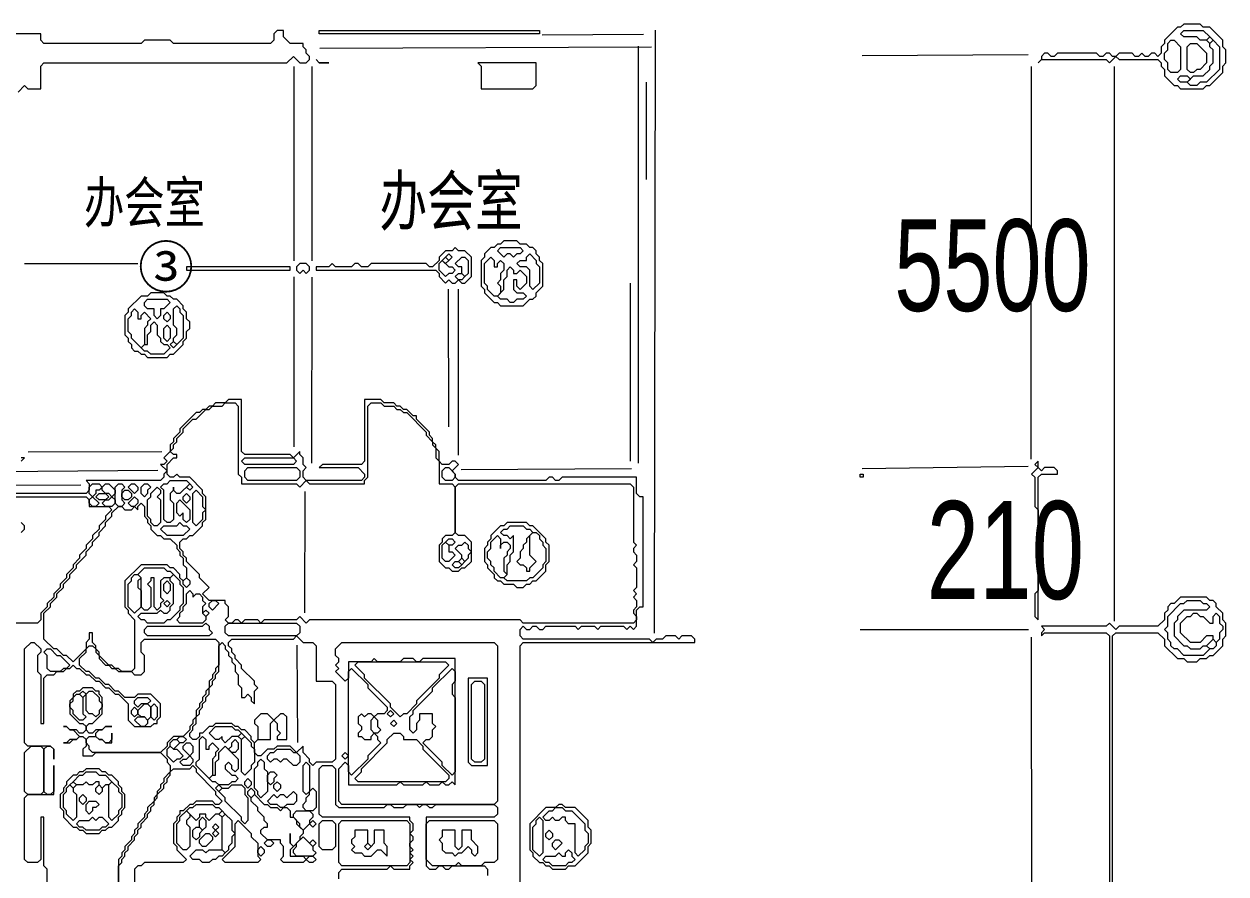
# Model space of a CAD drawing. Extents: x 10 to 1971, y 11 to 1392.
# Drawn here: x 1276.8 to 1648, y 744.5 to 1007 of the extents above; entities that cross this region are included whole.
import ezdxf

# ---------------------------------------------------------------- set-up
doc = ezdxf.new("R2010")
doc.units = 0
for name, color, linetype, lineweight in [('OCR_TEXT', 6, 'Continuous', 0), ('TRACE_CURVE', 6, 'Continuous', 0), ('TRACE_STRAIGHT', 5, 'Continuous', 0), ('TRACE_TEXT_SYMBOL', 6, 'Continuous', 0)]:
    doc.layers.add(name, color=color, linetype=linetype, lineweight=lineweight)
doc.styles.add('wqy-unicode', font='wqy-unicode.lff')

msp = doc.modelspace()

# ---------------------------------------------------------------- linework, layer by layer
at = {"layer": 'TRACE_CURVE', "color": 6}
for points in [[(1382, 891), (1382, 872), (1381, 871), (1369, 871), (1368, 870), (1380, 870), (1382, 868), (1382, 867), (1381, 866), (1364, 866), (1363, 867), (1363, 869), (1364, 870), (1363, 871), (1363, 873), (1362, 874), (1362, 875), (1360, 873), (1359, 874), (1345, 874), (1344, 875), (1344, 891), (1340, 891), (1339, 890), (1336, 890), (1335, 889), (1334, 889), (1333, 888), (1332, 888), (1331, 887), (1330, 887), (1325, 882), (1325, 881), (1323, 879), (1323, 878), (1322, 877), (1322, 875), (1320, 873), (1321, 872), (1320, 871), (1319, 871), (1321, 869), (1320, 868), (1320, 867), (1319, 866), (1296, 866), (1297, 865), (1297, 863), (1296, 862), (1265, 862)], [(1470, 817), (1431, 817), (1430, 818), (1430, 820), (1431, 821), (1432, 820), (1433, 820), (1434, 821), (1435, 821), (1436, 820), (1437, 820), (1438, 821), (1447, 821), (1448, 820), (1449, 821), (1453, 821), (1454, 820), (1455, 821), (1462, 821), (1463, 820), (1464, 821), (1465, 820), (1466, 821), (1466, 826), (1467, 827), (1468, 827), (1468, 861), (1467, 861), (1466, 862), (1466, 867), (1443, 867), (1442, 866), (1441, 866), (1440, 867), (1439, 867), (1438, 866), (1411, 866), (1410, 867), (1410, 868), (1409, 869), (1411, 871), (1410, 872), (1409, 872), (1408, 871), (1406, 871), (1405, 872), (1405, 875), (1404, 876), (1404, 877), (1403, 878), (1403, 879), (1402, 880), (1402, 881), (1398, 885), (1398, 886), (1397, 886), (1395, 888), (1394, 888), (1393, 889), (1392, 889), (1391, 890), (1388, 890), (1387, 891), (1382, 891)], [(1322, 875), (1323, 876), (1323, 877), (1324, 878), (1324, 879), (1326, 881), (1326, 882), (1329, 885), (1330, 885), (1333, 888), (1334, 888), (1335, 889), (1338, 889)], [(1338, 889), (1339, 890), (1342, 890), (1343, 889), (1343, 868), (1344, 867), (1344, 865), (1361, 865), (1362, 864), (1364, 866), (1365, 865), (1382, 865), (1382, 866), (1383, 867), (1383, 889), (1384, 890), (1387, 890), (1388, 889), (1391, 889), (1392, 888), (1393, 888), (1394, 887), (1395, 887), (1401, 881), (1401, 880), (1403, 878), (1403, 877), (1404, 876), (1404, 873), (1405, 872), (1405, 865), (1409, 865), (1410, 864), (1410, 850), (1409, 849), (1407, 849), (1406, 848), (1406, 847), (1405, 846), (1405, 841), (1407, 839), (1408, 839), (1409, 838), (1411, 838), (1412, 839), (1413, 839), (1415, 841), (1415, 847), (1413, 849), (1411, 849), (1410, 850), (1410, 864), (1411, 865), (1464, 865), (1465, 864), (1465, 847), (1466, 846), (1465, 845), (1465, 844), (1466, 843), (1466, 841), (1465, 840), (1466, 839), (1466, 833)], [(1276, 872), (1277, 873), (1276, 873)], [(1466, 833), (1465, 832), (1466, 831), (1465, 830), (1466, 829), (1466, 827), (1465, 826), (1465, 825), (1466, 824), (1466, 823), (1465, 822), (1431, 822), (1430, 823), (1365, 823), (1364, 822), (1362, 824), (1361, 823), (1351, 823), (1350, 822), (1349, 823), (1345, 823), (1344, 822), (1343, 823), (1342, 823), (1341, 822), (1340, 822), (1339, 823), (1340, 824), (1340, 827), (1339, 828), (1339, 829), (1334, 829), (1332, 831), (1334, 833), (1331, 836), (1331, 837), (1327, 841), (1327, 842), (1326, 843), (1326, 844), (1325, 845), (1325, 847), (1326, 848), (1327, 848), (1328, 849), (1329, 849), (1332, 852), (1332, 853), (1333, 854), (1333, 861), (1332, 862), (1332, 863), (1328, 867), (1325, 867), (1324, 868), (1323, 867), (1322, 867), (1321, 868), (1321, 871), (1323, 873), (1324, 873), (1324, 874), (1323, 874), (1322, 875)], [(1274, 861), (1296, 861), (1297, 860), (1297, 858), (1303, 858), (1304, 857), (1302, 855), (1302, 854), (1300, 852), (1300, 851), (1298, 849), (1298, 848), (1296, 846), (1296, 845), (1294, 843), (1294, 842), (1292, 840), (1292, 839), (1290, 837), (1290, 836), (1288, 834), (1288, 833), (1286, 831), (1286, 830), (1284, 828), (1284, 827), (1282, 825), (1282, 823), (1281, 822), (1274, 822)], [(1312, 858), (1313, 859), (1314, 858), (1314, 855), (1315, 854), (1315, 853), (1316, 852), (1316, 851), (1318, 849), (1319, 849), (1320, 848), (1322, 848), (1324, 846), (1324, 845), (1325, 844), (1325, 843), (1326, 842), (1326, 840), (1327, 839), (1327, 836), (1326, 835), (1325, 836), (1325, 837), (1323, 839), (1322, 839), (1321, 840), (1313, 840), (1308, 835), (1308, 827), (1309, 826), (1309, 825), (1311, 823), (1311, 808), (1310, 807), (1307, 807), (1306, 808), (1305, 808), (1304, 809), (1303, 809), (1300, 812), (1300, 813), (1299, 814), (1299, 815), (1298, 816), (1298, 819), (1297, 819), (1297, 817), (1296, 816), (1296, 814), (1292, 810), (1290, 812), (1289, 812), (1287, 814), (1286, 814), (1283, 817), (1283, 825), (1285, 827), (1285, 828), (1287, 830), (1287, 831), (1289, 833), (1289, 834), (1291, 836), (1291, 837)], [(1291, 837), (1293, 839), (1293, 840), (1296, 843), (1296, 844), (1298, 846), (1298, 847), (1300, 849), (1300, 850), (1302, 852), (1302, 853), (1304, 855), (1304, 856), (1306, 858), (1307, 858), (1308, 857), (1310, 857), (1311, 858), (1312, 857), (1312, 858)], [(1276, 850), (1277, 851), (1277, 852), (1276, 853)], [(1634, 830), (1632, 828), (1631, 828), (1630, 827), (1630, 826), (1629, 825), (1629, 823), (1627, 821), (1615, 821), (1614, 820), (1612, 822), (1611, 821), (1591, 821), (1592, 820), (1591, 819), (1591, 818), (1592, 819), (1611, 819), (1612, 818), (1612, 632)], [(1613, 632), (1613, 818), (1614, 819), (1627, 819), (1629, 817), (1629, 815), (1633, 811), (1635, 811), (1636, 810), (1639, 810), (1640, 811), (1642, 811), (1643, 812), (1644, 812), (1647, 815), (1647, 817), (1648, 818), (1648, 822), (1647, 823), (1647, 825), (1645, 827), (1645, 828), (1644, 829), (1643, 829), (1642, 830), (1634, 830)], [(1313, 816), (1314, 817), (1336, 817), (1337, 816), (1337, 809), (1336, 808), (1336, 807), (1335, 806), (1335, 805), (1334, 804), (1334, 802), (1333, 801), (1333, 800), (1332, 799), (1332, 798), (1331, 797), (1331, 796), (1330, 795), (1330, 793), (1329, 792), (1329, 791), (1328, 790), (1328, 789), (1326, 787), (1323, 787), (1321, 785), (1321, 784), (1319, 782), (1298, 782), (1297, 783), (1297, 784), (1296, 785), (1296, 786), (1297, 787), (1299, 787), (1300, 786), (1301, 786), (1302, 785), (1304, 785), (1304, 788), (1304, 786), (1303, 785), (1302, 785), (1301, 786), (1300, 786), (1299, 787), (1299, 788), (1300, 789), (1301, 789), (1302, 790), (1304, 790), (1302, 790), (1301, 789), (1299, 789), (1298, 788), (1297, 788), (1296, 789), (1296, 790), (1297, 791), (1298, 791), (1301, 794), (1301, 799), (1300, 800), (1300, 801)], [(1360, 817), (1361, 818), (1363, 816), (1366, 816), (1367, 815), (1367, 804), (1372, 804), (1373, 803), (1373, 780), (1372, 779), (1367, 779), (1366, 778), (1365, 779), (1365, 780), (1363, 782), (1363, 784), (1361, 782), (1359, 784), (1355, 784), (1354, 783), (1352, 783), (1350, 781), (1349, 781), (1348, 782), (1348, 785), (1349, 786), (1353, 786), (1353, 791), (1354, 792), (1355, 791), (1355, 789), (1356, 788), (1355, 787), (1355, 786), (1358, 786), (1358, 793), (1357, 794), (1356, 794), (1354, 792), (1352, 794), (1350, 794), (1348, 792), (1348, 791), (1349, 790), (1349, 786), (1348, 785), (1347, 786), (1347, 787), (1345, 789), (1344, 789), (1343, 790), (1342, 790), (1341, 791), (1336, 791), (1335, 790), (1334, 790), (1332, 788), (1331, 788), (1331, 787), (1330, 786), (1329, 786), (1328, 787), (1328, 788), (1329, 789)], [(1329, 789), (1329, 790), (1330, 791), (1330, 793), (1331, 794), (1331, 795), (1332, 796), (1332, 797), (1333, 798), (1333, 799), (1334, 800), (1334, 802), (1335, 803), (1335, 804), (1336, 805), (1336, 806), (1337, 807), (1337, 815), (1338, 816), (1339, 815), (1339, 814), (1340, 813), (1340, 812), (1341, 811), (1341, 810), (1342, 809), (1342, 807), (1343, 806), (1343, 803), (1344, 802), (1344, 799), (1345, 799), (1346, 800), (1347, 799), (1347, 798), (1348, 797), (1348, 801), (1349, 802), (1348, 803), (1348, 804), (1344, 808), (1344, 809), (1342, 811), (1342, 812), (1341, 813), (1341, 814), (1340, 815), (1340, 816), (1341, 817), (1360, 817)], [(1430, 691), (1430, 815), (1431, 816), (1484, 816), (1484, 817), (1483, 818), (1480, 818), (1479, 817), (1478, 818), (1475, 818), (1474, 817), (1472, 817), (1471, 816), (1470, 817)], [(1284, 737), (1284, 746), (1283, 747), (1283, 762), (1282, 762), (1282, 749), (1281, 748), (1278, 748), (1277, 749), (1277, 768), (1278, 769), (1286, 769), (1286, 778), (1286, 770), (1285, 769), (1284, 769), (1283, 770), (1283, 783), (1284, 784), (1285, 784), (1286, 783), (1286, 780), (1286, 783), (1285, 784), (1278, 784), (1277, 785), (1277, 814), (1279, 816), (1280, 816), (1282, 814), (1282, 813), (1281, 812), (1281, 807), (1282, 806), (1282, 791), (1283, 791), (1283, 805), (1284, 806), (1286, 806)], [(1286, 806), (1287, 807), (1289, 807), (1290, 808), (1291, 808), (1292, 809), (1293, 808), (1294, 808), (1296, 806), (1297, 806), (1299, 804), (1300, 804), (1302, 802), (1303, 802), (1305, 800), (1306, 800), (1309, 797), (1309, 792), (1311, 790), (1316, 790), (1317, 791), (1318, 791), (1318, 792), (1319, 793), (1319, 797), (1316, 800), (1312, 800), (1311, 799), (1308, 799), (1306, 801), (1305, 801), (1303, 803), (1302, 803), (1300, 805), (1299, 805), (1297, 807), (1296, 807), (1294, 809), (1294, 811), (1296, 813), (1296, 814), (1297, 815), (1298, 815), (1299, 814), (1299, 813), (1300, 812), (1300, 811), (1302, 809), (1303, 809), (1304, 808), (1305, 808), (1306, 807), (1310, 807), (1311, 806), (1313, 806), (1314, 807), (1314, 812), (1313, 813), (1313, 816)], [(1300, 801), (1299, 801), (1298, 802), (1295, 802), (1294, 801), (1293, 801), (1292, 800), (1292, 799), (1291, 798), (1291, 794), (1294, 791), (1295, 791), (1296, 790), (1296, 789), (1295, 788), (1294, 788), (1293, 789), (1291, 789), (1290, 790), (1289, 790), (1290, 790), (1291, 789), (1292, 789), (1294, 787), (1293, 786), (1291, 786), (1290, 785), (1289, 785), (1291, 785), (1292, 786), (1293, 786), (1294, 787), (1295, 787), (1296, 786), (1296, 784), (1295, 783), (1295, 781), (1298, 781), (1299, 782), (1319, 782), (1321, 780), (1321, 779), (1322, 778), (1322, 776), (1320, 774), (1320, 773), (1319, 772), (1319, 771), (1318, 770), (1318, 769), (1317, 768), (1317, 767), (1315, 765), (1315, 764), (1314, 763), (1314, 762), (1312, 760), (1312, 759), (1311, 758), (1311, 757), (1310, 756), (1310, 755), (1308, 753), (1308, 752)], [(1306, 733), (1306, 747), (1307, 748), (1307, 749), (1308, 750), (1308, 751), (1309, 752), (1309, 753), (1311, 755), (1311, 756), (1312, 757), (1312, 758), (1313, 759), (1313, 760), (1315, 762), (1315, 763), (1316, 764), (1316, 765), (1317, 766), (1317, 767), (1318, 768), (1318, 769), (1320, 771), (1320, 772), (1321, 773), (1321, 774), (1322, 775), (1322, 776), (1323, 777), (1328, 777), (1329, 778), (1330, 777), (1330, 776), (1336, 770), (1336, 769), (1338, 767), (1337, 766), (1336, 766), (1335, 767), (1330, 767), (1329, 766), (1328, 766), (1326, 764), (1325, 764), (1325, 763), (1324, 762), (1324, 761), (1323, 760), (1323, 754), (1324, 753), (1324, 752), (1327, 749), (1326, 748), (1314, 748), (1313, 747), (1312, 747), (1311, 746), (1311, 733)], [(1368, 777), (1369, 778), (1372, 778), (1373, 777), (1373, 766), (1374, 765), (1388, 765), (1389, 766), (1390, 766), (1391, 765), (1394, 765), (1395, 766), (1398, 766), (1399, 765), (1400, 766), (1401, 766), (1402, 765), (1403, 765), (1404, 766), (1422, 766), (1423, 765), (1423, 763), (1422, 762), (1401, 762), (1401, 747), (1402, 746), (1404, 746), (1405, 747), (1406, 747), (1407, 746), (1408, 746), (1409, 747), (1419, 747), (1420, 746), (1420, 744)], [(1396, 757), (1397, 758), (1397, 760), (1396, 761), (1396, 762), (1369, 762), (1368, 763), (1368, 777)], [(1374, 743), (1374, 745), (1375, 746), (1389, 746), (1390, 747), (1391, 746), (1396, 746), (1396, 747), (1397, 748), (1396, 749), (1397, 750), (1396, 751), (1397, 752), (1396, 753), (1396, 754), (1397, 755), (1397, 756), (1396, 757)], [(1308, 752), (1307, 751), (1307, 750), (1306, 749), (1306, 734)]]:
    msp.add_lwpolyline(points, dxfattribs=at)
for points in [[(1344, 872), (1345, 873), (1360, 873), (1361, 872), (1360, 871), (1345, 871)], [(1345, 869), (1346, 870), (1361, 870), (1362, 869), (1362, 867), (1361, 866), (1346, 866), (1345, 867)], [(1406, 869), (1407, 870), (1408, 870), (1410, 868), (1410, 867), (1409, 866), (1407, 866), (1406, 867)], [(1297, 864), (1298, 865), (1300, 865), (1301, 864), (1300, 863), (1299, 863), (1299, 862), (1298, 861), (1297, 862)], [(1301, 864), (1302, 865), (1303, 865), (1305, 863), (1305, 862), (1304, 861), (1303, 862), (1302, 862), (1301, 863)], [(1305, 864), (1306, 865), (1307, 865), (1308, 864), (1307, 863), (1307, 860), (1308, 859), (1307, 858), (1306, 858), (1305, 859)], [(1309, 864), (1310, 865), (1311, 865), (1312, 864), (1312, 863), (1311, 862)], [(1313, 864), (1314, 865), (1315, 865), (1316, 864), (1315, 863), (1315, 862), (1314, 861), (1313, 862)], [(1321, 865), (1322, 866), (1327, 866), (1328, 865), (1325, 862), (1324, 862), (1323, 863), (1323, 864), (1323, 863), (1322, 862), (1322, 860), (1323, 859), (1323, 854), (1322, 853), (1321, 853), (1320, 854), (1320, 863), (1319, 864), (1320, 865)], [(1327, 864), (1328, 865), (1329, 864), (1328, 863)], [(1299, 861), (1300, 862), (1302, 862), (1303, 861), (1302, 860), (1300, 860)], [(1307, 862), (1308, 863), (1309, 863), (1310, 862), (1310, 861), (1309, 860), (1308, 860), (1307, 861)], [(1318, 864), (1319, 863), (1319, 862), (1318, 861), (1319, 860), (1319, 853), (1318, 852), (1317, 852), (1316, 853), (1316, 854), (1315, 855), (1315, 860), (1316, 861), (1316, 862)], [(1326, 861), (1327, 862), (1328, 861), (1328, 860), (1327, 859), (1326, 860)], [(1329, 862), (1330, 863), (1332, 861), (1332, 858), (1333, 857), (1332, 856), (1332, 854), (1330, 852), (1329, 853)], [(1297, 860), (1298, 861), (1300, 859), (1299, 858), (1298, 858), (1297, 859)], [(1303, 860), (1304, 861), (1305, 860), (1305, 859), (1304, 858), (1302, 858), (1301, 859), (1302, 860)], [(1311, 861), (1312, 860), (1312, 859), (1311, 858), (1310, 858), (1309, 859)], [(1324, 859), (1325, 860), (1328, 857), (1328, 854), (1327, 853), (1326, 854), (1326, 856), (1325, 855), (1324, 856)], [(1324, 852), (1325, 853), (1326, 852), (1327, 852), (1328, 851), (1326, 849), (1321, 849), (1319, 851), (1320, 852)], [(1406, 846), (1407, 847), (1408, 846), (1408, 844), (1409, 844), (1410, 843), (1408, 841), (1407, 841), (1406, 842)], [(1407, 847), (1408, 848), (1409, 848), (1410, 847), (1409, 846), (1408, 846)], [(1412, 846), (1413, 847), (1414, 846), (1414, 845), (1415, 844), (1414, 843), (1414, 842), (1413, 841), (1412, 842), (1412, 843), (1410, 845), (1411, 846)], [(1314, 839), (1320, 839), (1321, 838), (1322, 838), (1323, 837), (1322, 836), (1320, 836), (1319, 835), (1319, 830), (1320, 829), (1319, 828), (1319, 827), (1318, 826), (1317, 827), (1317, 836), (1316, 836), (1316, 835), (1315, 834), (1316, 833), (1316, 827), (1315, 826), (1314, 826), (1313, 827), (1313, 836), (1312, 837)], [(1409, 840), (1410, 841), (1411, 841), (1412, 840), (1411, 839), (1410, 839)], [(1411, 841), (1412, 842), (1413, 841), (1412, 840)], [(1310, 836), (1311, 837), (1312, 837), (1313, 836), (1312, 835), (1312, 833), (1313, 832), (1313, 827), (1311, 825), (1309, 827), (1309, 834), (1310, 835)], [(1322, 836), (1323, 837), (1325, 835), (1325, 834), (1326, 833), (1326, 828), (1325, 827), (1325, 826), (1322, 823), (1321, 823), (1320, 822), (1315, 822), (1314, 823), (1313, 823), (1312, 824), (1313, 825), (1318, 825), (1319, 826), (1320, 825), (1321, 825), (1322, 826), (1322, 827), (1323, 828), (1323, 834), (1322, 835)], [(1326, 835), (1327, 836), (1328, 835), (1328, 834), (1327, 833), (1326, 834)], [(1320, 834), (1321, 835), (1322, 834), (1322, 832), (1321, 831), (1320, 832)], [(1327, 831), (1328, 832), (1329, 831), (1329, 830), (1330, 831), (1331, 831), (1332, 830), (1332, 829), (1333, 828), (1332, 827), (1332, 825), (1333, 824), (1333, 823), (1332, 822), (1325, 822), (1324, 823), (1325, 824), (1325, 825), (1326, 826), (1326, 827), (1327, 828)], [(1320, 828), (1321, 829), (1322, 828), (1321, 827)], [(1334, 828), (1335, 829), (1336, 829), (1337, 828), (1335, 826), (1334, 827)], [(1635, 828), (1636, 829), (1640, 829), (1641, 828), (1642, 828), (1643, 827), (1642, 826), (1635, 826), (1633, 824), (1633, 823), (1632, 822), (1632, 818), (1635, 815), (1636, 815), (1637, 814), (1640, 814), (1641, 815), (1642, 815), (1643, 814), (1641, 812), (1635, 812), (1633, 814), (1632, 814), (1631, 815), (1631, 816), (1630, 817), (1630, 819), (1629, 820), (1630, 821), (1630, 824), (1634, 828)], [(1332, 825), (1333, 826), (1334, 825), (1333, 824)], [(1637, 824), (1638, 825), (1639, 825), (1640, 824), (1641, 824), (1643, 822), (1644, 822), (1644, 824), (1645, 825), (1646, 824), (1646, 822), (1647, 821), (1647, 820), (1646, 819), (1646, 817), (1645, 816), (1644, 817), (1644, 818), (1642, 818), (1640, 816), (1637, 816), (1634, 819), (1634, 822), (1636, 824)], [(1332, 821), (1333, 822), (1334, 821), (1334, 820), (1335, 819), (1334, 818), (1315, 818), (1314, 819), (1314, 820), (1315, 821)], [(1339, 821), (1340, 822), (1361, 822), (1362, 821), (1362, 819), (1361, 818), (1340, 818), (1339, 819)], [(1644, 817), (1645, 816), (1645, 815), (1644, 814), (1643, 814), (1642, 815)], [(1283, 813), (1284, 814), (1285, 814), (1287, 812), (1288, 812), (1291, 809), (1290, 808), (1289, 808), (1288, 807), (1285, 807), (1284, 808), (1284, 812)], [(1375, 816), (1422, 816), (1423, 815), (1423, 767), (1422, 766), (1375, 766), (1374, 767), (1374, 777), (1376, 779), (1377, 778), (1377, 772), (1392, 772), (1393, 773), (1394, 772), (1400, 772), (1401, 773), (1402, 772), (1405, 772), (1406, 773), (1407, 772), (1408, 772), (1409, 773), (1410, 772), (1410, 811), (1400, 811), (1399, 810), (1398, 810), (1397, 811), (1394, 811), (1393, 810), (1386, 810), (1385, 811), (1384, 810), (1377, 810), (1377, 805), (1376, 804), (1373, 807), (1374, 808), (1373, 809), (1374, 810), (1374, 811), (1373, 812), (1373, 814)], [(1379, 809), (1380, 810), (1407, 810), (1408, 809), (1405, 806), (1405, 805), (1398, 798), (1398, 797), (1395, 794), (1394, 794), (1393, 793), (1390, 796), (1390, 797), (1382, 805), (1382, 806)], [(1377, 807), (1378, 808), (1383, 803), (1383, 802), (1389, 796), (1389, 795), (1388, 794), (1386, 794), (1385, 793), (1384, 794), (1383, 794), (1382, 793), (1381, 794), (1380, 793), (1380, 791), (1381, 790), (1381, 789), (1380, 788), (1380, 787), (1381, 787), (1382, 786), (1384, 786), (1384, 787), (1385, 788), (1386, 787), (1386, 786), (1387, 785), (1383, 781), (1383, 780), (1378, 775), (1377, 776)], [(1409, 808), (1410, 807), (1410, 804), (1409, 803), (1409, 800), (1410, 799), (1410, 776), (1409, 775), (1406, 778), (1406, 779), (1400, 785), (1401, 786), (1402, 786), (1403, 787), (1403, 789), (1404, 790), (1403, 791), (1403, 794), (1399, 794), (1399, 792), (1398, 791), (1398, 789), (1397, 788), (1396, 789), (1396, 793), (1397, 794), (1397, 795), (1403, 801), (1403, 802)], [(1292, 799), (1293, 800), (1294, 800), (1295, 799), (1295, 794), (1296, 793), (1295, 792), (1294, 792), (1292, 794), (1292, 795), (1291, 796), (1291, 797), (1292, 798)], [(1294, 800), (1295, 801), (1296, 800), (1295, 799)], [(1296, 800), (1297, 801), (1298, 801), (1300, 799), (1300, 798), (1301, 797), (1301, 796), (1300, 795), (1300, 794), (1299, 793), (1298, 794), (1297, 794), (1296, 795)], [(1311, 798), (1312, 799), (1315, 799), (1316, 798), (1315, 797), (1313, 797), (1312, 796), (1311, 797)], [(1310, 795), (1311, 796), (1312, 795), (1312, 794), (1311, 793), (1310, 794)], [(1314, 797), (1315, 797), (1316, 796), (1316, 793), (1315, 792), (1314, 793), (1313, 793), (1312, 794), (1312, 795)], [(1316, 796), (1317, 797), (1318, 796), (1318, 793), (1317, 792), (1316, 793)], [(1389, 794), (1390, 795), (1391, 794), (1390, 793)], [(1311, 792), (1312, 793), (1314, 793), (1315, 792), (1315, 791), (1314, 790), (1313, 790)], [(1384, 792), (1385, 793), (1386, 792), (1386, 790), (1387, 789), (1386, 788), (1385, 788), (1384, 789)], [(1390, 791), (1391, 792), (1392, 791), (1391, 790)], [(1324, 786), (1325, 787), (1326, 787), (1327, 786), (1326, 785), (1325, 785)], [(1331, 786), (1332, 787), (1333, 786), (1333, 783), (1334, 783), (1334, 784), (1335, 785), (1337, 783), (1336, 782), (1336, 781), (1335, 780), (1335, 775), (1334, 774), (1330, 778), (1330, 779), (1331, 780)], [(1336, 790), (1341, 790), (1342, 789), (1343, 789), (1344, 788), (1343, 787), (1341, 787), (1339, 785), (1338, 786), (1338, 787), (1337, 786), (1336, 786), (1334, 788)], [(1343, 787), (1344, 788), (1345, 787), (1344, 786)], [(1344, 786), (1345, 787), (1347, 785), (1347, 784), (1348, 783), (1348, 779), (1347, 778), (1347, 777), (1345, 775), (1344, 776)], [(1391, 788), (1393, 788), (1394, 787), (1394, 786), (1398, 786), (1400, 784), (1400, 783), (1408, 775), (1408, 774), (1407, 773), (1380, 773), (1379, 774), (1381, 776), (1381, 777), (1389, 785), (1389, 786)], [(1279, 784), (1282, 784), (1283, 783), (1283, 770), (1282, 769), (1278, 769), (1277, 770), (1277, 782)], [(1321, 783), (1322, 784), (1323, 783), (1324, 783), (1326, 781), (1325, 780), (1324, 780), (1323, 779), (1321, 781)], [(1322, 785), (1323, 786), (1324, 786), (1325, 785), (1323, 783), (1322, 784)], [(1326, 784), (1327, 785), (1328, 785), (1329, 784), (1329, 782), (1328, 781), (1326, 783)], [(1339, 784), (1343, 780), (1343, 777), (1342, 776), (1341, 777), (1341, 778), (1340, 779), (1339, 778), (1339, 777), (1341, 775), (1342, 775), (1343, 774), (1342, 773), (1341, 773), (1340, 772), (1337, 772), (1336, 773), (1335, 773), (1334, 774), (1335, 775), (1336, 775), (1336, 779), (1337, 780), (1337, 782)], [(1341, 785), (1342, 786), (1343, 785), (1343, 783), (1342, 782), (1341, 782), (1340, 783), (1341, 784)], [(1327, 780), (1328, 781), (1329, 780), (1329, 779), (1328, 778), (1326, 778), (1325, 779), (1326, 780)], [(1349, 779), (1350, 780), (1351, 779), (1351, 777), (1352, 776), (1352, 770), (1350, 768), (1349, 769), (1349, 770), (1348, 771), (1348, 777), (1349, 778)], [(1354, 782), (1355, 783), (1359, 783), (1360, 782), (1361, 782), (1362, 781), (1362, 779), (1361, 778), (1360, 778), (1358, 780), (1357, 780), (1356, 779), (1355, 780), (1354, 780), (1353, 779), (1352, 780), (1352, 781), (1353, 782)], [(1375, 781), (1376, 782), (1377, 781), (1376, 780)], [(1352, 775), (1353, 776), (1354, 776), (1355, 775), (1354, 774), (1354, 773), (1353, 772), (1352, 773)], [(1363, 778), (1364, 779), (1365, 778), (1365, 770), (1364, 769), (1363, 770)], [(1345, 773), (1346, 774), (1347, 773), (1347, 772), (1346, 771), (1345, 772)], [(1354, 772), (1355, 773), (1356, 772), (1356, 771), (1355, 770), (1354, 771)], [(1336, 771), (1337, 772), (1338, 771), (1337, 770)], [(1340, 771), (1341, 772), (1344, 772), (1345, 771), (1345, 769), (1346, 768), (1346, 761), (1345, 760), (1344, 761), (1344, 762), (1339, 767), (1339, 768), (1337, 770), (1338, 771)], [(1346, 770), (1347, 771), (1348, 770), (1348, 769), (1347, 768), (1346, 769)], [(1347, 768), (1348, 769), (1351, 766), (1352, 766), (1353, 765), (1355, 765), (1356, 764), (1357, 765), (1358, 765), (1359, 764), (1359, 762), (1360, 762), (1361, 761), (1361, 760), (1363, 758), (1363, 757), (1362, 756), (1362, 755), (1360, 753), (1359, 754), (1359, 757), (1359, 754), (1360, 753), (1359, 752), (1359, 750), (1363, 750), (1364, 749), (1363, 748), (1357, 748), (1356, 749), (1357, 750), (1357, 753), (1356, 754), (1356, 755), (1352, 755), (1350, 757), (1350, 758), (1351, 759), (1352, 759), (1352, 760), (1351, 761), (1351, 762), (1349, 764), (1349, 765), (1347, 767)], [(1360, 770), (1361, 769), (1361, 767), (1360, 766), (1358, 766), (1357, 765), (1356, 765), (1355, 766), (1353, 766), (1352, 767), (1354, 769), (1355, 768), (1356, 769), (1357, 769), (1358, 768)], [(1365, 770), (1366, 771), (1367, 770), (1367, 765), (1366, 764), (1364, 764), (1363, 765), (1363, 766), (1364, 767), (1364, 768), (1365, 769)], [(1329, 765), (1330, 766), (1335, 766), (1336, 765), (1337, 765), (1338, 764), (1337, 763), (1336, 763), (1334, 761), (1333, 762), (1333, 763), (1331, 763), (1331, 762), (1330, 761), (1327, 764), (1328, 765)], [(1327, 764), (1328, 763), (1328, 762), (1327, 761), (1327, 760), (1328, 759), (1328, 753), (1327, 752), (1326, 752), (1324, 754), (1324, 760), (1325, 761), (1325, 762)], [(1331, 761), (1332, 762), (1333, 761), (1333, 759), (1332, 758), (1331, 759)], [(1337, 763), (1338, 764), (1339, 763), (1338, 762)], [(1338, 762), (1339, 763), (1341, 761), (1341, 758), (1342, 757), (1341, 756), (1341, 754), (1340, 753), (1340, 752), (1339, 751), (1338, 752)], [(1342, 760), (1343, 761), (1347, 757), (1347, 756), (1349, 754), (1349, 750), (1350, 749), (1349, 748), (1339, 748), (1338, 749), (1342, 753)], [(1360, 763), (1361, 764), (1365, 764), (1366, 763), (1366, 762), (1365, 761), (1365, 760), (1363, 758), (1362, 759), (1362, 760), (1360, 762)], [(1365, 760), (1366, 761), (1367, 760), (1366, 759)], [(1368, 760), (1369, 761), (1372, 761), (1373, 760), (1373, 753), (1372, 752), (1369, 752), (1368, 753)], [(1374, 760), (1375, 761), (1395, 761), (1396, 760), (1396, 748), (1395, 747), (1375, 747), (1374, 748)], [(1401, 760), (1402, 761), (1422, 761), (1423, 760), (1423, 749), (1422, 748), (1419, 748), (1418, 747), (1412, 747), (1411, 748), (1410, 747), (1403, 747), (1401, 749)], [(1329, 758), (1330, 759), (1331, 759), (1332, 758), (1331, 757), (1331, 756), (1330, 755), (1329, 756)], [(1335, 759), (1336, 760), (1337, 759), (1336, 758)], [(1335, 757), (1336, 758), (1337, 757), (1336, 756)], [(1333, 757), (1334, 757), (1335, 756), (1335, 755), (1333, 753), (1332, 753), (1331, 754), (1331, 755)], [(1351, 754), (1352, 755), (1353, 755), (1354, 754), (1353, 753), (1352, 753)], [(1363, 756), (1366, 753), (1366, 752), (1367, 751), (1366, 750), (1361, 750), (1360, 751), (1360, 752), (1361, 753), (1361, 754)], [(1365, 754), (1366, 755), (1367, 754), (1366, 753)], [(1330, 752), (1332, 752), (1333, 751), (1334, 752), (1338, 752), (1339, 751), (1338, 750), (1337, 750), (1336, 749), (1335, 749), (1334, 748), (1332, 748), (1331, 749), (1329, 749), (1328, 750)], [(1349, 752), (1350, 753), (1351, 752), (1351, 751), (1350, 750), (1349, 751)], [(1364, 749), (1365, 750), (1366, 750), (1367, 749), (1366, 748), (1365, 748)]]:
    msp.add_lwpolyline(points, close=True, dxfattribs=at)
at = {"layer": 'TRACE_STRAIGHT', "color": 5}
for p, q in [((1436.88, 1003.62), (1468.12, 1003.9)), ((1471.5, 818.87), (1471.79, 1005.13)), ((1368.15, 999.58), (1470.65, 999.93)), ((1466.49, 1000.13), (1466.5, 871.37)), ((1535.61, 997.3), (1586.87, 997.58)), ((1360.16, 993.88), (1360.16, 933.88)), ((1365.79, 933.88), (1365.8, 993.88)), ((1587.89, 872.62), (1587.9, 993.88)), ((1613.6, 822.62), (1613.61, 993.88)), ((1469, 989), (1469, 959)), ((1277, 933), (1312, 933)), ((1360.14, 928.88), (1360.16, 876.37)), ((1365.74, 871.37), (1365.82, 928.87)), ((1407.85, 925.12), (1407.94, 882.62)), ((1410.87, 925.13), (1410.94, 873.87)), ((1464, 927), (1464, 872)), ((1278.12, 874.92), (1319.38, 874.94)), ((1256.88, 868.74), (1318.13, 869.25)), ((1411.87, 869.4), (1464.38, 869.69)), ((1535.63, 869.77), (1586.89, 870.47)), ((1260.62, 864.54), (1294.38, 864.7)), ((1363.57, 825.12), (1363.62, 862.63)), ((1535, 820), (1587, 820)), ((1587.82, 817.62), (1587.96, 717.62)), ((1361.03, 815.13), (1361.32, 785.12))]:
    msp.add_line(p, q, dxfattribs=at)
at = {"layer": 'TRACE_TEXT_SYMBOL', "color": 6}
for points in [[(1635, 1007), (1634, 1006), (1633, 1006), (1629, 1002), (1629, 1001), (1628, 1000), (1628, 998), (1627, 997), (1626, 998), (1625, 998), (1624, 997), (1623, 997), (1622, 998), (1621, 997), (1620, 997), (1619, 998), (1615, 998), (1614, 997), (1613, 997), (1612, 998), (1611, 998), (1610, 997), (1609, 997), (1608, 998), (1596, 998), (1595, 997), (1594, 997), (1593, 998), (1592, 998), (1591, 997), (1591, 996), (1590, 995), (1591, 996), (1611, 996), (1612, 995), (1614, 997), (1615, 996), (1627, 996), (1628, 995), (1628, 994), (1629, 993), (1629, 991), (1632, 988), (1633, 988), (1634, 987), (1641, 987), (1642, 988), (1643, 988), (1647, 992), (1647, 994), (1648, 995), (1648, 999), (1647, 1000), (1647, 1002), (1643, 1006), (1641, 1006), (1640, 1007)], [(1368, 1005), (1436, 1005), (1436, 1004), (1368, 1004)], [(1634, 1004), (1635, 1005), (1641, 1005), (1643, 1003), (1642, 1002), (1640, 1002), (1639, 1003), (1635, 1003)], [(1642, 1002), (1643, 1003), (1644, 1002), (1643, 1001)], [(1630, 1001), (1631, 1002), (1632, 1002), (1634, 1000), (1634, 993), (1633, 992), (1631, 992), (1630, 993), (1630, 995), (1629, 996), (1629, 998), (1630, 999)], [(1643, 1001), (1644, 1002), (1646, 1000), (1646, 993), (1642, 989), (1640, 989), (1639, 988), (1637, 988), (1636, 989), (1638, 991), (1641, 991), (1643, 993), (1643, 994), (1644, 995), (1644, 999), (1643, 1000)], [(1636, 1000), (1637, 1001), (1639, 1001), (1642, 998), (1642, 995), (1640, 993), (1639, 993), (1638, 992), (1637, 992), (1636, 993)], [(1367, 996), (1368, 995), (1371, 995), (1368, 995)], [(1417, 995), (1418, 994), (1418, 987), (1434, 987), (1435, 988), (1435, 995)], [(1633, 990), (1634, 991), (1636, 991), (1637, 990), (1636, 989), (1634, 989)], [(1425, 940), (1424, 939), (1423, 939), (1422, 938), (1421, 938), (1419, 936), (1419, 935), (1418, 934), (1418, 926), (1419, 925), (1419, 924), (1422, 921), (1423, 921), (1424, 920), (1431, 920), (1433, 922), (1434, 922), (1435, 923), (1435, 924), (1437, 926), (1437, 933), (1436, 934), (1436, 935), (1435, 936), (1435, 937), (1434, 938), (1433, 938), (1432, 939), (1430, 939), (1429, 940)], [(1410, 938), (1409, 937), (1407, 937), (1405, 935), (1405, 934), (1403, 932), (1402, 932), (1401, 933), (1384, 933), (1383, 932), (1381, 932), (1380, 933), (1379, 933), (1378, 932), (1373, 932), (1372, 933), (1371, 932), (1367, 932), (1367, 931), (1404, 931), (1405, 930), (1405, 929), (1407, 927), (1408, 928), (1409, 927), (1410, 927), (1411, 928), (1412, 927), (1413, 927), (1415, 929), (1415, 935), (1413, 937), (1411, 937)], [(1407, 935), (1408, 936), (1409, 935), (1408, 934)], [(1423, 937), (1424, 938), (1430, 938), (1431, 937), (1430, 936), (1429, 936), (1428, 935), (1427, 936), (1426, 936), (1425, 935)], [(1432, 935), (1433, 936), (1435, 934), (1435, 933), (1436, 932), (1436, 927), (1434, 925), (1433, 926), (1433, 931), (1432, 932), (1430, 932), (1429, 933), (1430, 934), (1432, 934)], [(1327, 932), (1327, 931), (1359, 931), (1359, 932)], [(1362, 933), (1361, 932), (1361, 931), (1362, 930), (1363, 931), (1364, 930), (1365, 931), (1365, 932), (1364, 933)], [(1405, 933), (1406, 934), (1408, 932), (1409, 932), (1410, 931), (1409, 930), (1408, 930), (1407, 929), (1405, 931)], [(1406, 934), (1407, 935), (1408, 934), (1407, 933)], [(1412, 935), (1413, 935), (1414, 934), (1414, 930), (1413, 929), (1412, 930), (1412, 932), (1411, 932), (1410, 933)], [(1421, 935), (1422, 934), (1422, 932), (1423, 932), (1423, 933), (1424, 934), (1425, 933), (1425, 931), (1424, 930), (1424, 928), (1423, 927), (1424, 926), (1424, 924), (1423, 923), (1422, 923), (1420, 925), (1420, 926), (1419, 927), (1419, 933)], [(1426, 931), (1427, 932), (1428, 931), (1428, 930), (1429, 930), (1430, 931), (1432, 929), (1432, 927), (1430, 925), (1429, 926), (1429, 928), (1428, 928), (1428, 925), (1429, 924), (1431, 924), (1432, 923), (1431, 922), (1429, 922), (1428, 921), (1427, 921), (1426, 922), (1424, 922), (1423, 923), (1425, 925), (1425, 928), (1426, 929)], [(1410, 929), (1411, 930), (1412, 930), (1413, 929), (1412, 928), (1411, 928)], [(1316, 924), (1315, 923), (1313, 923), (1309, 919), (1309, 918), (1308, 917), (1308, 911), (1309, 910), (1309, 909), (1310, 908), (1310, 907), (1311, 906), (1312, 906), (1313, 905), (1314, 905), (1315, 904), (1321, 904), (1322, 905), (1323, 905), (1326, 908), (1326, 909), (1327, 910), (1327, 912), (1328, 913), (1328, 915), (1327, 916), (1327, 918), (1326, 919), (1326, 920), (1324, 922), (1323, 922), (1322, 923), (1321, 923), (1320, 924)], [(1314, 921), (1315, 922), (1321, 922), (1322, 921), (1320, 919), (1319, 919), (1319, 917), (1318, 916), (1317, 917), (1317, 919), (1315, 919), (1314, 920)], [(1310, 918), (1311, 919), (1312, 918), (1312, 916), (1313, 916), (1313, 917), (1314, 918), (1316, 916), (1315, 915), (1315, 914), (1314, 913), (1314, 908), (1313, 907), (1310, 910), (1310, 911), (1309, 912), (1309, 916), (1310, 917)], [(1320, 917), (1321, 918), (1322, 917), (1322, 916), (1321, 915), (1320, 916)], [(1323, 919), (1324, 920), (1325, 919), (1325, 918), (1326, 917), (1326, 910), (1324, 908), (1323, 909), (1323, 910), (1324, 911), (1324, 913), (1323, 914)], [(1316, 914), (1317, 915), (1318, 914), (1318, 911), (1319, 910), (1319, 909), (1320, 908), (1321, 908), (1322, 907), (1320, 905), (1316, 905), (1315, 906), (1314, 906), (1313, 907), (1314, 908), (1315, 908), (1315, 911), (1316, 912)], [(1320, 913), (1321, 914), (1322, 913), (1322, 910), (1321, 909), (1320, 910)], [(1322, 908), (1323, 909), (1324, 908), (1323, 907)], [(1590, 872), (1589, 871), (1590, 870), (1588, 868), (1589, 867), (1589, 858), (1590, 857), (1590, 832), (1589, 831), (1589, 824), (1590, 823), (1590, 867), (1591, 868), (1596, 868), (1596, 869), (1595, 870), (1592, 870), (1591, 869), (1590, 870)], [(1535, 868), (1536, 868), (1536, 867), (1535, 867)], [(1426, 853), (1425, 852), (1424, 852), (1421, 849), (1421, 848), (1420, 847), (1420, 846), (1419, 845), (1419, 841), (1420, 840), (1420, 839), (1422, 837), (1422, 836), (1423, 835), (1424, 835), (1425, 834), (1428, 834), (1429, 833), (1431, 833), (1432, 834), (1433, 834), (1434, 835), (1435, 835), (1438, 838), (1438, 840), (1439, 841), (1439, 846), (1438, 847), (1438, 848), (1434, 852), (1433, 852), (1432, 853)], [(1426, 851), (1427, 852), (1431, 852), (1432, 851), (1433, 851), (1434, 850), (1432, 848), (1432, 847), (1431, 846), (1431, 845), (1430, 844), (1430, 842), (1429, 841), (1430, 840), (1431, 840), (1432, 839), (1432, 838), (1433, 838), (1433, 839), (1435, 841), (1433, 843), (1433, 849), (1434, 850), (1435, 850), (1436, 849), (1436, 848), (1437, 847), (1437, 846), (1438, 845), (1438, 841), (1437, 840), (1437, 839), (1434, 836), (1433, 836), (1432, 835), (1426, 835), (1425, 836), (1426, 837), (1426, 840), (1427, 841), (1427, 843), (1428, 844), (1428, 849), (1427, 848), (1426, 849), (1425, 849), (1424, 850), (1425, 851)], [(1423, 849), (1424, 848), (1424, 845), (1424, 846), (1425, 847), (1426, 847), (1427, 846), (1427, 845), (1426, 844), (1426, 843), (1425, 842), (1425, 838), (1426, 837), (1425, 836), (1424, 836), (1422, 838), (1422, 839), (1421, 840), (1421, 841), (1420, 842), (1420, 844), (1421, 845), (1421, 847)], [(1414, 805), (1414, 779), (1415, 778), (1420, 778), (1420, 805)], [(1415, 803), (1416, 804), (1418, 804), (1419, 803), (1419, 780), (1418, 779), (1416, 779), (1415, 780)], [(1296, 777), (1295, 776), (1294, 776), (1293, 775), (1292, 775), (1290, 773), (1290, 772), (1289, 771), (1289, 770), (1288, 769), (1288, 765), (1289, 764), (1289, 762), (1292, 759), (1293, 759), (1294, 758), (1295, 758), (1296, 757), (1300, 757), (1301, 758), (1302, 758), (1303, 759), (1304, 759), (1306, 761), (1306, 762), (1307, 763), (1307, 764), (1308, 765), (1308, 769), (1307, 770), (1307, 771), (1306, 772), (1306, 773), (1304, 775), (1303, 775), (1302, 776), (1301, 776), (1300, 777)], [(1295, 775), (1296, 776), (1299, 776), (1300, 775), (1302, 775), (1304, 773), (1303, 772), (1302, 772), (1301, 771), (1300, 772), (1300, 773), (1299, 773), (1298, 772), (1297, 772), (1296, 773), (1295, 772), (1293, 772), (1292, 773), (1294, 775)], [(1291, 772), (1292, 773), (1293, 772), (1292, 771)], [(1303, 772), (1304, 773), (1306, 771), (1306, 770), (1307, 769), (1307, 765), (1306, 764), (1306, 763), (1304, 761), (1303, 762)], [(1290, 771), (1291, 772), (1292, 771), (1292, 770), (1293, 769), (1293, 762), (1292, 761), (1290, 763), (1290, 764), (1289, 765), (1289, 769), (1290, 770)], [(1294, 768), (1295, 769), (1296, 768), (1296, 767), (1295, 766), (1294, 767)], [(1299, 771), (1300, 772), (1301, 771), (1301, 770), (1300, 769), (1299, 770)], [(1296, 766), (1297, 767), (1299, 767), (1300, 766), (1299, 765), (1298, 765), (1298, 764), (1297, 763), (1296, 764)], [(1442, 766), (1441, 765), (1438, 765), (1433, 760), (1433, 752), (1434, 751), (1434, 750), (1436, 748), (1437, 748), (1438, 747), (1439, 747), (1440, 746), (1444, 746), (1445, 747), (1447, 747), (1451, 751), (1451, 753), (1452, 754), (1452, 758), (1451, 759), (1451, 761), (1447, 765), (1444, 765), (1443, 766)], [(1440, 764), (1441, 765), (1443, 765), (1444, 764), (1446, 764), (1450, 760), (1450, 758), (1451, 757), (1451, 754), (1450, 753), (1450, 752), (1448, 750), (1447, 751), (1447, 760), (1445, 760), (1444, 761), (1444, 762), (1443, 762), (1442, 761), (1441, 761), (1440, 762), (1439, 761), (1438, 761), (1437, 762), (1439, 764)], [(1297, 761), (1298, 762), (1299, 761), (1300, 762), (1301, 762), (1303, 760), (1302, 759), (1301, 759), (1300, 758), (1296, 758), (1295, 759), (1294, 759), (1293, 760), (1294, 761)], [(1435, 761), (1436, 762), (1437, 761), (1437, 751), (1436, 750), (1434, 752), (1434, 759), (1435, 760)], [(1379, 758), (1379, 756), (1378, 755), (1378, 754), (1379, 753), (1378, 752), (1379, 751), (1381, 751), (1382, 750), (1384, 750), (1386, 752), (1387, 752), (1389, 750), (1389, 753), (1388, 754), (1388, 758), (1385, 758), (1385, 754), (1384, 753), (1383, 754), (1383, 758)], [(1406, 758), (1406, 756), (1405, 755), (1406, 754), (1406, 752), (1407, 751), (1409, 751), (1410, 750), (1411, 751), (1412, 751), (1414, 753), (1415, 752), (1415, 751), (1416, 750), (1417, 751), (1417, 753), (1415, 755), (1415, 758), (1412, 758), (1412, 753), (1411, 752), (1410, 753), (1410, 758)], [(1438, 757), (1439, 758), (1440, 757), (1440, 756), (1439, 755), (1438, 756)], [(1382, 753), (1383, 754), (1384, 753), (1383, 752)], [(1440, 754), (1441, 755), (1442, 755), (1443, 754), (1441, 752), (1440, 753)], [(1444, 751), (1445, 752), (1446, 751), (1446, 750), (1447, 749), (1446, 748), (1445, 748), (1444, 747), (1440, 747), (1439, 748), (1438, 748), (1437, 749), (1438, 750), (1441, 750), (1442, 751), (1443, 750), (1444, 750)]]:
    msp.add_lwpolyline(points, close=True, dxfattribs=at)
for points in [[(1355, 1005), (1354, 1004), (1354, 1002), (1353, 1001), (1323, 1001), (1322, 1002), (1314, 1002), (1313, 1001), (1283, 1001), (1282, 1002), (1282, 1004), (1266, 1004)], [(1275, 986), (1277, 988), (1278, 987), (1282, 987), (1282, 994), (1283, 995), (1358, 995), (1360, 997), (1362, 995), (1364, 995), (1365, 996), (1365, 997), (1364, 998), (1364, 999), (1363, 1000), (1363, 1001), (1359, 1001), (1357, 1003), (1357, 1005), (1355, 1005)]]:
    msp.add_lwpolyline(points, dxfattribs=at)

# ---------------------------------------------------------------- texts
at = {"layer": 'OCR_TEXT', "color": 6, "style": 'wqy-unicode'}
for s, height, width, p in [('办会室', 15.026, 0.72, (1386.58, 944.89)), ('办会室', 12.654, 0.72, (1295.36, 945.59)), ('5500', 28.308, 0.72, (1545.58, 918.38)), ('③', 12.78, 0.994955, (1312, 925.55)), ('210', 30.26, 0.72, (1555.58, 829.4))]:
    msp.add_text(s, height=height, dxfattribs=dict(at, width=width)).set_placement(p)

doc.saveas('drawing.dxf')
